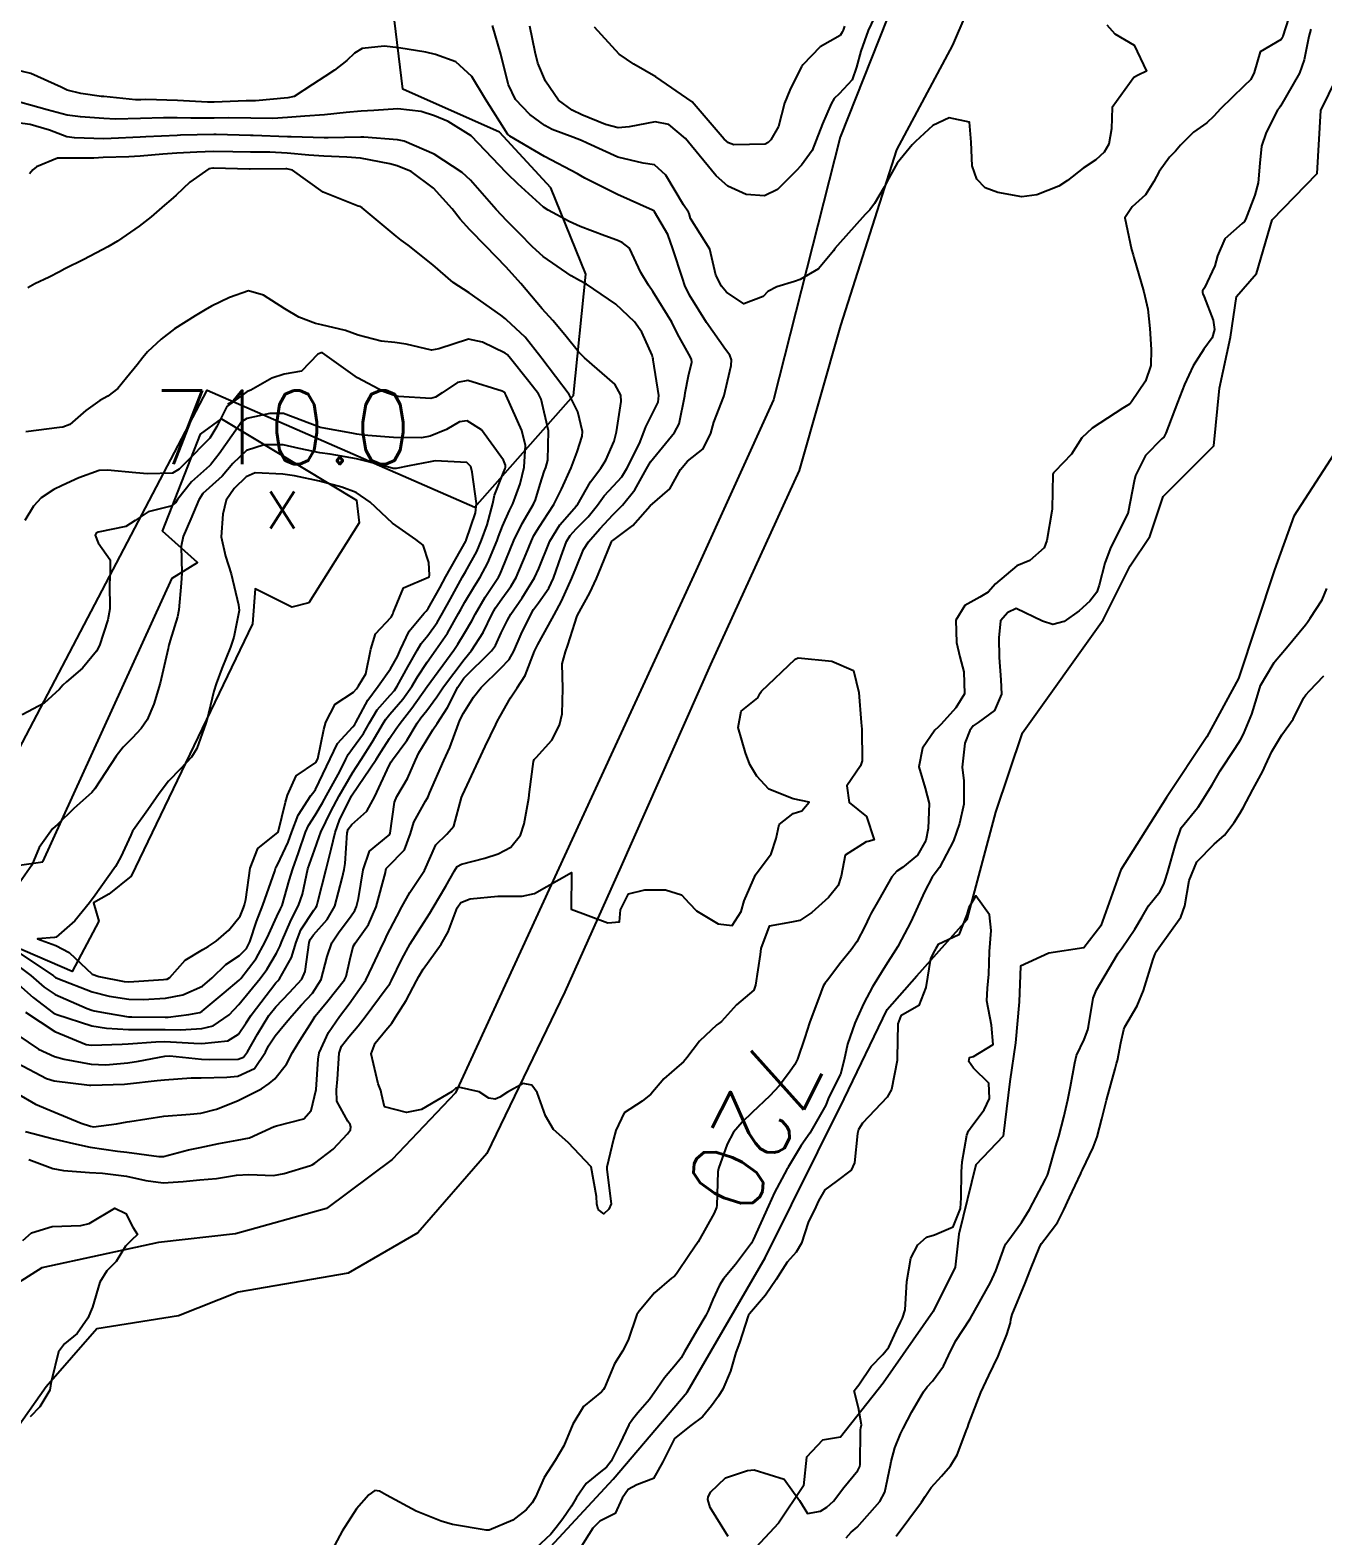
# Model space of a CAD drawing. Header units: metres. Extents: x 318500 to 325275, y 7408834 to 7428799.
# Drawn here: x 321229.9 to 321300.3, y 7415370.9 to 7415452.8 of the extents above; entities that cross this region are included whole.
import ezdxf
from ezdxf.enums import TextEntityAlignment as Align

# ---------------------------------------------------------------- set-up
doc = ezdxf.new("R2010")
doc.units = ezdxf.units.M
doc.header["$MEASUREMENT"] = 0
for name, color, linetype in [('Cemitério', 206, 'Continuous'), ('Cotas', 45, 'Continuous'), ('Curvas de Nivel 1m', 11, 'Continuous'), ('Curvas de Nivel 5m', 15, 'Continuous'), ('Edificações', 30, 'Continuous'), ('Hidrografia', 140, 'Continuous'), ('Linha Férrea', 20, 'Continuous'), ('Pontos Cotados', 45, 'Continuous'), ('Vias Primárias', 230, 'Continuous'), ('Vias Secundárias', 230, 'Continuous')]:
    doc.layers.add(name, color=color, linetype=linetype)
doc.styles.add('Style-STANDARD', font='STANDARD.shx')

# ---------------------------------------------------------------- blocks, each defined once
blk = doc.blocks.new('ELVTXT_1')
at = {"layer": 'Pontos Cotados', "linetype": 'Continuous', "style": 'Style-STANDARD'}
for s, height, p in [('710.0', 4, (0, 4)), ('x', 3, (0, 0))]:
    blk.add_text(s, height=height, dxfattribs=at).set_placement(p, align=Align.MIDDLE_CENTER)

msp = doc.modelspace()

# ---------------------------------------------------------------- linework, layer by layer
at = {"layer": 'Cemitério'}
msp.add_lwpolyline([(321223.768, 7415403.133), (321239.556, 7415433.216), (321254.112, 7415426.842), (321259.49, 7415432.922), (321260.161, 7415439.52), (321258.258, 7415444.217), (321255.459, 7415447.237), (321250.196, 7415449.585), (321249.076, 7415458.867), (321245.596, 7415458.298), (321235.519, 7415460.423), (321229.012, 7415461.804)], dxfattribs=at)
at = {"layer": 'Curvas de Nivel 1m', "flags": 128}
for points, elevation in [([(321276.01, 7415453.809), (321275.527, 7415452.767), (321275.111, 7415451.646), (321274.884, 7415450.776), (321274.654, 7415450.085), (321273.948, 7415449.337), (321273.66, 7415449.077), (321273.508, 7415448.794), (321273.033, 7415447.695), (321272.698, 7415446.802), (321272.473, 7415446.243), (321271.9, 7415445.448), (321271.58, 7415445.13), (321271.283, 7415444.819), (321270.593, 7415444.116), (321269.874, 7415443.789), (321268.873, 7415443.857), (321267.882, 7415444.31), (321267.242, 7415444.876), (321265.914, 7415446.499), (321265.582, 7415446.895), (321264.677, 7415447.658), (321263.929, 7415447.803), (321262.513, 7415447.529), (321261.925, 7415447.472), (321261.22, 7415447.664), (321259.932, 7415448.195), (321259.405, 7415448.448), (321258.677, 7415448.989), (321257.955, 7415450.011), (321257.542, 7415451.006), (321257.393, 7415451.594), (321257.119, 7415453.013)], 722), ([(321288.506, 7415453.091), (321288.943, 7415452.586), (321289.991, 7415451.973), (321290.664, 7415450.563), (321290.2, 7415450.336), (321289.966, 7415450.214), (321288.787, 7415448.587), (321288.762, 7415447.417), (321288.622, 7415446.589), (321288.359, 7415446.148), (321287.907, 7415445.734), (321287.221, 7415445.29), (321286.362, 7415444.623), (321285.885, 7415444.313), (321284.69, 7415443.83), (321283.876, 7415443.729), (321282.581, 7415443.968), (321281.883, 7415444.219), (321281.435, 7415444.687), (321281.184, 7415445.408), (321281.12, 7415446.692), (321281.034, 7415447.796), (321279.933, 7415448.019), (321279.045, 7415447.603), (321278.089, 7415446.728), (321278.009, 7415446.639), (321277.917, 7415446.547), (321277.088, 7415445.557), (321276.645, 7415444.749), (321276.39, 7415444.245), (321275.869, 7415443.369), (321275.603, 7415443.025), (321275.349, 7415442.768), (321273.843, 7415441.086), (321273.714, 7415440.919), (321273.632, 7415440.792), (321272.81, 7415439.816), (321271.816, 7415439.227), (321271.504, 7415439.125), (321270.558, 7415438.829), (321270.063, 7415438.579), (321269.802, 7415438.309), (321268.753, 7415437.898), (321267.805, 7415438.534), (321267.53, 7415438.873), (321267.231, 7415439.464), (321266.899, 7415440.879), (321265.857, 7415442.555), (321265.781, 7415442.813), (321265.747, 7415442.892), (321265.476, 7415443.286), (321264.503, 7415444.911), (321263.898, 7415445.473), (321263.28, 7415445.549), (321261.904, 7415445.875), (321260.232, 7415446.65), (321259.917, 7415446.798), (321259.452, 7415446.977), (321258.326, 7415447.396), (321257.926, 7415447.607), (321257.118, 7415448.198), (321256.322, 7415449.024), (321255.952, 7415449.826), (321255.634, 7415451.033), (321255.527, 7415451.485), (321255.083, 7415453.039)], 721), ([(321299.606, 7415452.846), (321299.488, 7415452.448), (321299.249, 7415451.182), (321298.984, 7415450.455), (321297.952, 7415448.655), (321297.875, 7415448.546), (321297.816, 7415448.471), (321297.178, 7415447.231), (321296.924, 7415446.48), (321296.826, 7415445.561), (321296.735, 7415444.482), (321296.549, 7415443.818), (321296.047, 7415442.488), (321295.985, 7415442.372), (321295.867, 7415442.276), (321294.922, 7415441.436), (321294.522, 7415440.51), (321294.373, 7415439.97), (321293.814, 7415438.773), (321293.717, 7415438.616), (321293.706, 7415438.522), (321293.734, 7415438.446), (321293.808, 7415438.29), (321294.293, 7415437.011), (321294.368, 7415436.511), (321294.239, 7415436.058), (321293.774, 7415435.434), (321293.198, 7415434.528), (321292.735, 7415433.525), (321292.352, 7415432.541), (321291.713, 7415430.869), (321291.604, 7415430.658), (321291.505, 7415430.552), (321290.612, 7415429.645), (321290.067, 7415428.566), (321289.987, 7415428.255), (321289.673, 7415426.57), (321289.667, 7415426.552), (321289.65, 7415426.521), (321288.694, 7415424.584), (321288.403, 7415423.803), (321288.094, 7415422.593), (321287.963, 7415422.226), (321287.587, 7415421.721), (321286.991, 7415421.197), (321286.174, 7415420.621), (321285.568, 7415420.46), (321284.998, 7415420.636), (321283.58, 7415421.324), (321283.113, 7415421.12), (321282.722, 7415420.663), (321282.625, 7415419.729), (321282.655, 7415418.663), (321282.736, 7415417.458), (321282.769, 7415416.661), (321282.39, 7415415.784), (321281.497, 7415415.136), (321281.238, 7415414.94), (321281.059, 7415414.686), (321280.785, 7415413.996), (321280.629, 7415412.693), (321280.715, 7415411.947), (321280.715, 7415410.691), (321280.485, 7415409.634), (321280.154, 7415408.699), (321279.395, 7415407.237), (321279.169, 7415406.927), (321279.003, 7415406.706), (321278.589, 7415405.923), (321278.039, 7415404.72), (321277.825, 7415404.251), (321277.339, 7415403.318), (321277.126, 7415402.94), (321277.003, 7415402.735), (321276.462, 7415401.888), (321275.757, 7415400.753), (321275.291, 7415399.861), (321274.941, 7415399.106), (321274.794, 7415398.765), (321274.395, 7415397.637), (321274.212, 7415396.77), (321274.018, 7415395.993), (321273.4, 7415394.778), (321273.343, 7415394.654), (321273.215, 7415394.319), (321272.351, 7415392.793), (321271.87, 7415392.119), (321271.172, 7415390.941), (321271.125, 7415390.856), (321271.095, 7415390.811), (321270.417, 7415389.555), (321270.1, 7415388.826), (321269.264, 7415386.98), (321269.192, 7415386.839), (321269.165, 7415386.794), (321269.118, 7415386.722), (321268.305, 7415385.645), (321267.653, 7415384.854), (321267.427, 7415384.515), (321267.073, 7415383.734), (321266.805, 7415383.123), (321266.678, 7415382.866), (321266.187, 7415382.009), (321265.532, 7415380.883), (321265.35, 7415380.57), (321265.029, 7415380.176), (321264.433, 7415379.485), (321264.038, 7415378.905), (321263.615, 7415378.297), (321262.99, 7415377.571), (321262.69, 7415377.217), (321262.503, 7415376.925), (321262.004, 7415375.895), (321261.535, 7415374.934), (321261.277, 7415374.615), (321260.951, 7415374.369), (321260.173, 7415373.72), (321259.645, 7415372.959), (321259.384, 7415372.502), (321258.913, 7415371.806), (321258.551, 7415371.33), (321258.261, 7415370.98), (321256.887, 7415369.702)], 719), ([(321274.232, 7415453.016), (321274.152, 7415452.788), (321274.11, 7415452.677), (321273.996, 7415452.495), (321272.901, 7415451.886), (321271.971, 7415450.904), (321271.93, 7415450.851), (321271.899, 7415450.811), (321271.25, 7415449.521), (321270.968, 7415448.825), (321270.643, 7415447.545), (321270.227, 7415446.835), (321270.08, 7415446.675), (321269.916, 7415446.595), (321268.217, 7415446.564), (321267.917, 7415446.66), (321267.68, 7415446.872), (321265.94, 7415448.89), (321263.96, 7415450.252), (321262.773, 7415450.938), (321261.978, 7415451.481), (321260.628, 7415452.964)], 723), ([(321229.672, 7415392.884), (321231.187, 7415392.485), (321232.29, 7415392.223), (321233.181, 7415392.023), (321234.667, 7415391.808), (321235.177, 7415391.755), (321236.925, 7415391.513), (321237.174, 7415391.523), (321238.538, 7415391.888), (321239.181, 7415392.006), (321240.189, 7415392.221), (321241.188, 7415392.407), (321241.853, 7415392.537), (321243.2, 7415393.149), (321243.222, 7415393.157), (321243.318, 7415393.179), (321244.809, 7415393.559), (321245.209, 7415394.021), (321245.486, 7415395.156), (321245.589, 7415396.811), (321245.652, 7415397.154), (321246.154, 7415398.259), (321246.748, 7415399.138), (321247.287, 7415399.819), (321248.18, 7415401.117), (321248.551, 7415401.872), (321249.123, 7415403.103), (321249.194, 7415403.24), (321249.337, 7415403.534), (321249.869, 7415404.578), (321250.146, 7415405.092), (321250.575, 7415405.881), (321251.38, 7415407.08), (321251.991, 7415408.481), (321252.594, 7415409.062), (321252.976, 7415409.497), (321253.4, 7415411.051), (321253.441, 7415411.175), (321254.312, 7415413.037), (321254.674, 7415413.83), (321255.253, 7415415.024), (321255.335, 7415415.18), (321255.497, 7415415.472), (321256.061, 7415416.465), (321256.412, 7415417.011), (321256.848, 7415417.686), (321257.371, 7415419.002), (321257.417, 7415419.127), (321257.546, 7415419.38), (321258.134, 7415420.418), (321258.435, 7415420.987), (321258.84, 7415421.722), (321259.4, 7415422.973), (321259.605, 7415423.514), (321260.037, 7415424.545), (321260.298, 7415424.963), (321260.919, 7415425.669), (321261.642, 7415426.441), (321261.896, 7415426.697), (321262.146, 7415426.943), (321262.817, 7415427.779), (321263.452, 7415428.923), (321263.684, 7415429.307), (321264.983, 7415430.901), (321265.231, 7415431.373), (321265.544, 7415432.893), (321265.57, 7415433.055), (321265.746, 7415433.985), (321265.917, 7415434.73), (321265.908, 7415434.889), (321265.763, 7415435.172), (321265.145, 7415436.271), (321264.829, 7415436.904), (321263.805, 7415438.575), (321263.561, 7415438.924), (321263.146, 7415439.604), (321262.534, 7415440.94), (321262.132, 7415441.235), (321261.844, 7415441.361), (321261.194, 7415441.609), (321259.851, 7415442.117), (321259.258, 7415442.383), (321258.103, 7415442.996), (321257.862, 7415443.165), (321256.465, 7415444.438), (321255.889, 7415444.98), (321255.843, 7415445.03), (321253.92, 7415447.05), (321252.674, 7415447.816), (321251.931, 7415448.139), (321251.204, 7415448.362), (321249.934, 7415448.516), (321248.626, 7415448.43), (321247.933, 7415448.385), (321247.11, 7415448.32), (321245.93, 7415448.18), (321244.861, 7415448.107), (321243.928, 7415448.036), (321243.136, 7415447.99), (321241.928, 7415448.004), (321240.722, 7415448.022), (321239.928, 7415448.006), (321238.668, 7415447.999), (321237.928, 7415448.02), (321237.174, 7415448.031), (321235.927, 7415447.989), (321234.575, 7415447.958), (321233.927, 7415447.985), (321232.667, 7415448.078), (321231.928, 7415448.173), (321230.84, 7415448.452), (321229.933, 7415448.704), (321229.418, 7415448.861)], 719), ([(321229.216, 7415394.947), (321230.22, 7415394.365), (321231.206, 7415393.939), (321232.704, 7415393.325), (321233.198, 7415393.16), (321233.378, 7415393.136), (321234.628, 7415393.299), (321235.201, 7415393.401), (321235.344, 7415393.43), (321237.204, 7415393.704), (321238.638, 7415393.813), (321239.206, 7415393.876), (321240.069, 7415394.088), (321241.213, 7415394.539), (321242.512, 7415395.191), (321242.928, 7415395.481), (321243.229, 7415395.751), (321243.877, 7415396.537), (321244.206, 7415397.17), (321244.604, 7415397.822), (321245.276, 7415398.879), (321245.376, 7415399.061), (321245.439, 7415399.158), (321246.121, 7415399.98), (321247.028, 7415401.134), (321247.118, 7415401.317), (321247.316, 7415402.202), (321247.505, 7415402.95), (321247.602, 7415403.126), (321248.324, 7415404.137), (321248.752, 7415405.109), (321249.249, 7415406.972), (321249.271, 7415407.102), (321249.298, 7415407.184), (321249.383, 7415407.268), (321250.287, 7415408.201), (321250.624, 7415409.088), (321250.797, 7415409.709), (321251.437, 7415410.851), (321251.532, 7415410.985), (321251.576, 7415411.078), (321251.645, 7415411.28), (321252.426, 7415413.066), (321252.759, 7415413.773), (321253.223, 7415415.054), (321253.299, 7415415.247), (321253.499, 7415415.639), (321254.047, 7415416.507), (321254.454, 7415417.036), (321255.531, 7415418.08), (321255.994, 7415418.557), (321256.242, 7415419.013), (321256.641, 7415419.926), (321257.158, 7415421.006), (321257.311, 7415421.267), (321257.579, 7415421.631), (321258.143, 7415422.44), (321258.405, 7415422.988), (321258.813, 7415424.183), (321259.113, 7415424.978), (321259.303, 7415425.297), (321259.63, 7415425.66), (321260.287, 7415426.316), (321260.797, 7415426.959), (321261.156, 7415427.456), (321261.666, 7415428.004), (321262.115, 7415428.501), (321262.386, 7415428.939), (321263.08, 7415430.315), (321263.319, 7415430.926), (321263.414, 7415431.215), (321263.713, 7415431.793), (321264.091, 7415432.548), (321264.133, 7415432.914), (321263.823, 7415434.855), (321263.814, 7415434.919), (321263.803, 7415434.962), (321263.762, 7415435.107), (321263.208, 7415436.362), (321262.814, 7415436.934), (321261.794, 7415437.893), (321260.195, 7415438.966), (321259.813, 7415439.177), (321259.364, 7415439.43), (321257.832, 7415440.488), (321257.259, 7415441.009), (321256.555, 7415441.728), (321255.854, 7415442.429), (321255.284, 7415443.036), (321253.884, 7415444.638), (321253.43, 7415445.057), (321251.905, 7415446.048), (321250.27, 7415446.749), (321249.916, 7415446.825), (321248.074, 7415446.972), (321247.918, 7415446.973), (321246.145, 7415446.928), (321245.917, 7415446.93), (321244.122, 7415446.982), (321243.917, 7415446.989), (321242.066, 7415447.06), (321241.918, 7415447.069), (321240.039, 7415447.117), (321239.918, 7415447.119), (321238.107, 7415447.078), (321237.917, 7415447.069), (321236.211, 7415446.992), (321235.915, 7415446.975), (321234.336, 7415446.892), (321233.914, 7415446.89), (321232.328, 7415446.929), (321231.915, 7415446.996), (321230.973, 7415447.359), (321229.923, 7415447.668), (321228.4, 7415447.868)], 718), ([(321229.238, 7415396.591), (321230.807, 7415395.766), (321231.224, 7415395.639), (321233.146, 7415395.396), (321233.221, 7415395.398), (321235.056, 7415395.459), (321235.223, 7415395.47), (321236.84, 7415395.652), (321237.227, 7415395.696), (321238.679, 7415395.794), (321239.228, 7415395.8), (321240.621, 7415395.827), (321241.23, 7415395.887), (321242.127, 7415396.306), (321242.722, 7415397.188), (321242.9, 7415397.541), (321243.263, 7415398.077), (321243.757, 7415398.691), (321244.152, 7415399.171), (321244.691, 7415399.761), (321245.293, 7415400.412), (321245.749, 7415401.153), (321246.075, 7415402.393), (321246.338, 7415403.145), (321246.742, 7415403.736), (321247.351, 7415404.563), (321247.58, 7415404.903), (321247.681, 7415405.125), (321247.786, 7415405.545), (321248.044, 7415407.12), (321248.378, 7415408.133), (321249.408, 7415408.96), (321249.482, 7415409.026), (321249.506, 7415409.099), (321249.746, 7415410.787), (321249.874, 7415411.096), (321250.453, 7415412.087), (321250.881, 7415413.086), (321251.073, 7415413.477), (321251.476, 7415414.137), (321251.836, 7415414.723), (321252.066, 7415415.071), (321252.623, 7415415.944), (321253.187, 7415417.055), (321253.525, 7415417.546), (321255.025, 7415419.028), (321255.245, 7415419.324), (321255.555, 7415419.998), (321255.886, 7415420.704), (321256.069, 7415421.023), (321256.686, 7415421.91), (321257.372, 7415423.003), (321257.605, 7415423.502), (321258.201, 7415424.991), (321258.737, 7415425.879), (321259.649, 7415426.915), (321259.675, 7415426.944), (321259.695, 7415426.97), (321260.417, 7415428.214), (321260.967, 7415428.957), (321261.24, 7415429.399), (321261.695, 7415430.44), (321261.834, 7415430.948), (321262.071, 7415432.599), (321262.062, 7415432.945), (321261.739, 7415433.539), (321260.084, 7415434.967), (321259.763, 7415435.295), (321259.017, 7415436.226), (321258.356, 7415436.991), (321257.789, 7415437.627), (321256.619, 7415439.018), (321255.823, 7415439.893), (321254.717, 7415441.041), (321253.849, 7415441.932), (321253.314, 7415442.518), (321252.888, 7415443.065), (321251.877, 7415444.198), (321250.659, 7415445.098), (321249.895, 7415445.418), (321249.492, 7415445.519), (321247.9, 7415445.825), (321247.15, 7415445.893), (321245.902, 7415445.943), (321245.079, 7415445.996), (321243.904, 7415446.1), (321242.957, 7415446.147), (321241.904, 7415446.161), (321240.953, 7415446.176), (321239.904, 7415446.189), (321238.993, 7415446.165), (321237.902, 7415446.1), (321237.135, 7415446.045), (321235.9, 7415445.939), (321235.298, 7415445.9), (321233.898, 7415445.858), (321233.39, 7415445.835), (321231.897, 7415445.836), (321231.418, 7415445.834), (321230.262, 7415445.366), (321230.066, 7415445.189), (321229.884, 7415444.973)], 717), ([(321229.261, 7415398.121), (321230.379, 7415397.353), (321231.244, 7415396.955), (321231.77, 7415396.807), (321233.238, 7415396.535), (321234.045, 7415396.501), (321235.24, 7415396.615), (321235.823, 7415396.699), (321237.246, 7415396.977), (321237.517, 7415396.986), (321239.244, 7415396.815), (321239.684, 7415396.792), (321241.244, 7415396.81), (321241.53, 7415396.921), (321241.742, 7415397.203), (321242.288, 7415398.171), (321242.916, 7415399.185), (321243.285, 7415399.659), (321244.035, 7415400.431), (321244.711, 7415401.166), (321244.895, 7415401.575), (321245.107, 7415403.162), (321245.163, 7415403.331), (321245.336, 7415403.571), (321246.083, 7415404.415), (321246.493, 7415405.143), (321246.9, 7415406.662), (321247.014, 7415407.135), (321247.069, 7415407.451), (321247.173, 7415409.134), (321247.227, 7415409.319), (321247.417, 7415409.578), (321248.247, 7415410.299), (321248.685, 7415411.111), (321249.457, 7415412.79), (321249.564, 7415412.994), (321249.639, 7415413.098), (321250.412, 7415414.155), (321250.985, 7415415.085), (321251.187, 7415415.391), (321251.501, 7415415.781), (321252.059, 7415416.524), (321252.413, 7415417.067), (321253.535, 7415418.564), (321253.937, 7415419.044), (321254.572, 7415420.018), (321255.063, 7415421.035), (321255.242, 7415421.367), (321255.582, 7415421.856), (321256.08, 7415422.536), (321256.362, 7415423.019), (321256.905, 7415424.303), (321257.193, 7415425.006), (321257.334, 7415425.295), (321257.632, 7415425.794), (321258.115, 7415426.521), (321258.411, 7415426.989), (321258.83, 7415427.815), (321259.365, 7415428.975), (321259.689, 7415429.853), (321259.955, 7415430.71), (321259.98, 7415430.967), (321259.716, 7415432.035), (321259.252, 7415432.977), (321257.759, 7415434.94), (321257.714, 7415435.001), (321256.857, 7415436.1), (321255.844, 7415437.029), (321255.781, 7415437.081), (321255.526, 7415437.29), (321253.802, 7415438.506), (321252.942, 7415439.063), (321251.824, 7415440.034), (321250.497, 7415441.1), (321250.11, 7415441.374), (321249.845, 7415441.59), (321247.985, 7415443.129), (321247.861, 7415443.194), (321247.773, 7415443.219), (321245.872, 7415443.986), (321244.197, 7415445.185), (321243.891, 7415445.247), (321243.83, 7415445.252), (321241.89, 7415445.239), (321241.861, 7415445.239), (321239.891, 7415445.278), (321239.854, 7415445.277), (321239.637, 7415445.244), (321238.615, 7415444.523), (321237.868, 7415443.815), (321237.576, 7415443.561), (321237.235, 7415443.276), (321236.505, 7415442.632), (321235.848, 7415442.136), (321234.67, 7415441.308), (321234.141, 7415441.01), (321233.833, 7415440.85), (321232.846, 7415440.313), (321231.817, 7415439.807), (321231.516, 7415439.652), (321230.952, 7415439.359), (321230.186, 7415438.984), (321229.801, 7415438.779)], 716), ([(321229.295, 7415400.872), (321230.095, 7415400.165), (321231.183, 7415399.341), (321231.279, 7415399.28), (321231.383, 7415399.235), (321233.27, 7415398.622), (321234.08, 7415398.495), (321235.267, 7415398.425), (321236.122, 7415398.423), (321237.267, 7415398.422), (321238.102, 7415398.417), (321239.269, 7415398.48), (321239.876, 7415398.626), (321240.747, 7415399.218), (321241.286, 7415399.783), (321242.441, 7415401.193), (321242.795, 7415401.7), (321243.321, 7415402.58), (321243.525, 7415402.98), (321243.605, 7415403.177), (321244.123, 7415404.398), (321244.518, 7415405.168), (321244.741, 7415405.791), (321245.04, 7415407.163), (321245.119, 7415407.428), (321245.395, 7415408.187), (321245.646, 7415408.917), (321245.738, 7415409.155), (321246.288, 7415410.286), (321246.74, 7415411.141), (321247.453, 7415412.384), (321247.933, 7415413.123), (321248.538, 7415414.05), (321249.147, 7415415.105), (321249.28, 7415415.317), (321249.497, 7415415.575), (321250.208, 7415416.394), (321250.686, 7415417.088), (321250.998, 7415417.612), (321251.533, 7415418.417), (321252.002, 7415419.073), (321252.625, 7415419.993), (321253.235, 7415421.055), (321253.355, 7415421.272), (321253.579, 7415421.68), (321254.093, 7415422.545), (321254.403, 7415423.042), (321254.828, 7415423.817), (321255.331, 7415425.033), (321255.408, 7415425.247), (321255.632, 7415425.813), (321256.01, 7415426.659), (321256.178, 7415427.022), (321256.579, 7415428.104), (321256.798, 7415429.013), (321256.869, 7415430.19), (321256.676, 7415431.015), (321255.831, 7415432.926), (321255.777, 7415433.029), (321255.731, 7415433.084), (321255.609, 7415433.154), (321253.74, 7415433.742), (321253.176, 7415433.621), (321252.342, 7415433.071), (321251.97, 7415432.833), (321251.725, 7415432.755), (321249.963, 7415432.87), (321249.727, 7415432.917), (321249.173, 7415433.116), (321247.741, 7415433.878), (321245.957, 7415435.157), (321245.834, 7415435.232), (321245.761, 7415435.241), (321245.567, 7415435.163), (321244.679, 7415434.243), (321243.743, 7415434.076), (321243.07, 7415433.866), (321241.935, 7415433.208), (321241.787, 7415433.152), (321241.729, 7415433.131), (321240.629, 7415432.313), (321240.078, 7415431.234), (321239.694, 7415430.594), (321238.372, 7415429.26), (321238.027, 7415428.913), (321237.671, 7415428.689), (321236.301, 7415428.65), (321235.671, 7415428.717), (321234.127, 7415428.859), (321233.673, 7415428.83), (321232.564, 7415428.434), (321231.66, 7415428.014), (321231.203, 7415427.801), (321230.529, 7415427.357), (321230.111, 7415426.895), (321229.631, 7415426.109)], 714), ([(321229.307, 7415401.846), (321229.958, 7415401.36), (321230.682, 7415400.738), (321231.29, 7415400.334), (321233.031, 7415399.574), (321233.282, 7415399.481), (321233.409, 7415399.446), (321234.118, 7415399.307), (321235.277, 7415399.122), (321235.453, 7415399.112), (321237.278, 7415399.097), (321237.435, 7415399.101), (321238.554, 7415399.247), (321239.162, 7415399.36), (321239.282, 7415399.419), (321240.485, 7415400.415), (321241.299, 7415401.118), (321241.389, 7415401.209), (321242.223, 7415402.289), (321242.718, 7415403.189), (321242.901, 7415403.622), (321243.351, 7415404.575), (321243.55, 7415404.986), (321243.631, 7415405.177), (321244.021, 7415406.526), (321244.215, 7415407.172), (321244.531, 7415408.031), (321244.913, 7415409.165), (321245.06, 7415409.519), (321245.424, 7415410.083), (321245.831, 7415410.757), (321246.046, 7415411.151), (321246.776, 7415412.463), (321247.099, 7415413.135), (321247.217, 7415413.38), (321247.469, 7415413.717), (321248.063, 7415414.539), (321248.384, 7415415.117), (321248.798, 7415415.813), (321249.513, 7415416.617), (321249.743, 7415416.871), (321249.89, 7415417.096), (321250.47, 7415418.151), (321250.999, 7415419.085), (321251.202, 7415419.427), (321251.552, 7415419.87), (321252.071, 7415420.564), (321252.365, 7415421.068), (321252.785, 7415421.859), (321253.445, 7415423.052), (321253.603, 7415423.321), (321254.222, 7415424.436), (321254.48, 7415425.041), (321254.785, 7415425.886), (321255.093, 7415427.036), (321255.191, 7415427.501), (321255.676, 7415428.736), (321255.762, 7415428.946), (321255.782, 7415429.028), (321255.782, 7415429.13), (321255.684, 7415429.4), (321254.484, 7415431.042), (321253.707, 7415431.547), (321253.281, 7415431.482), (321252.575, 7415431.067), (321251.696, 7415430.7), (321251.223, 7415430.615), (321249.695, 7415430.642), (321248.061, 7415430.762), (321247.697, 7415430.822), (321247.433, 7415430.87), (321245.803, 7415431.158), (321245.7, 7415431.183), (321245.667, 7415431.194), (321243.711, 7415431.93), (321242.969, 7415431.94), (321241.707, 7415431.666), (321241.428, 7415431.49), (321241.239, 7415431.217), (321240.202, 7415429.749), (321239.816, 7415429.238), (321239.753, 7415429.165), (321239.678, 7415429.096), (321238.705, 7415428.214), (321237.945, 7415427.257), (321237.831, 7415427.074), (321237.645, 7415426.922), (321236.338, 7415426.581), (321235.632, 7415426.116), (321235.129, 7415425.796), (321233.622, 7415425.486), (321233.514, 7415425.429), (321233.456, 7415425.322), (321233.616, 7415424.898), (321234.269, 7415423.972), (321234.27, 7415423.31), (321234.233, 7415422.668), (321234.256, 7415421.31), (321234.152, 7415420.72), (321233.688, 7415419.318), (321233.537, 7415419.007), (321232.77, 7415418.085), (321231.902, 7415417.336), (321231.699, 7415417.156), (321231.514, 7415416.947), (321230.682, 7415416.172), (321229.493, 7415415.544)], 713), ([(321229.319, 7415402.604), (321231.19, 7415401.342), (321231.254, 7415401.296), (321231.299, 7415401.264), (321231.432, 7415401.205), (321233.292, 7415400.483), (321234.215, 7415400.232), (321235.288, 7415400.085), (321236.072, 7415400.063), (321237.289, 7415400.13), (321238.233, 7415400.308), (321239.295, 7415400.783), (321239.831, 7415401.232), (321240.575, 7415401.957), (321241.319, 7415402.457), (321241.7, 7415402.829), (321241.882, 7415403.202), (321242.245, 7415404.298), (321242.585, 7415405.192), (321243.239, 7415407.042), (321243.272, 7415407.182), (321243.301, 7415407.261), (321243.383, 7415407.391), (321243.966, 7415408.61), (321244.152, 7415409.173), (321244.5, 7415410.093), (321245.202, 7415411.162), (321245.311, 7415411.291), (321245.443, 7415411.489), (321246.245, 7415413.148), (321246.638, 7415413.977), (321247.487, 7415414.897), (321247.594, 7415415.022), (321247.65, 7415415.128), (321248.287, 7415416.339), (321248.857, 7415417.11), (321249.529, 7415418.047), (321249.915, 7415418.718), (321250.08, 7415419.095), (321250.543, 7415420.102), (321251.366, 7415421.082), (321251.471, 7415421.182), (321251.574, 7415421.328), (321252.206, 7415422.455), (321252.54, 7415423.066), (321253.619, 7415424.997), (321253.638, 7415425.031), (321253.646, 7415425.05), (321254.152, 7415426.535), (321254.21, 7415427.044), (321253.974, 7415428.748), (321253.905, 7415429.048), (321253.682, 7415429.282), (321251.962, 7415429.355), (321251.682, 7415429.312), (321250.541, 7415429.097), (321249.84, 7415428.945), (321249.678, 7415428.946), (321249.119, 7415429.116), (321247.683, 7415429.473), (321246.254, 7415429.72), (321245.686, 7415429.801), (321244.554, 7415430.042), (321243.69, 7415430.228), (321242.648, 7415430.243), (321241.687, 7415429.927), (321240.943, 7415429.221), (321240.364, 7415428.535), (321239.66, 7415427.901), (321239.31, 7415427.591), (321239.095, 7415427.246), (321238.674, 7415426.21), (321238.24, 7415425.254), (321238.141, 7415424.728), (321238.169, 7415423.254), (321238.138, 7415422.708), (321238.019, 7415421.256), (321237.938, 7415420.882), (321237.545, 7415419.589), (321237.469, 7415419.333), (321237.452, 7415419.261), (321237.425, 7415419.148), (321236.988, 7415417.268), (321236.645, 7415416.131), (321236.289, 7415415.278), (321235.972, 7415414.794), (321235.475, 7415414.273), (321234.979, 7415413.785), (321234.609, 7415413.303), (321233.442, 7415411.513), (321233.359, 7415411.403), (321233.27, 7415411.322), (321232.301, 7415410.457), (321231.414, 7415409.575), (321231.287, 7415409.466), (321231.13, 7415409.344), (321230.414, 7415408.335), (321230.02, 7415407.36), (321229.371, 7415406.457)], 712), ([(321274.314, 7415370.766), (321274.602, 7415371.074), (321274.916, 7415371.359), (321276.156, 7415372.742), (321276.417, 7415373.259), (321276.741, 7415374.733), (321276.778, 7415374.917), (321276.974, 7415375.665), (321277.273, 7415376.439), (321277.415, 7415376.724), (321277.901, 7415377.618), (321278.531, 7415378.707), (321278.737, 7415378.982), (321279.019, 7415379.294), (321279.618, 7415380.108), (321279.889, 7415380.692), (321280.263, 7415381.477), (321281.07, 7415382.68), (321282.176, 7415384.664), (321282.463, 7415385.297), (321282.956, 7415386.652), (321283.013, 7415386.761), (321283.124, 7415386.91), (321283.857, 7415387.921), (321284.293, 7415388.633), (321285.167, 7415390.286), (321285.278, 7415390.51), (321285.32, 7415390.619), (321285.73, 7415392.076), (321285.887, 7415392.613), (321286.168, 7415393.658), (321286.376, 7415394.609), (321286.525, 7415395.32), (321286.772, 7415396.605), (321286.856, 7415397.004), (321287.269, 7415397.889), (321287.467, 7415398.407), (321287.499, 7415398.597), (321287.757, 7415400.139), (321287.935, 7415400.591), (321288.837, 7415402.089), (321289.129, 7415402.573), (321289.334, 7415402.865), (321290.023, 7415403.891), (321290.421, 7415404.559), (321290.775, 7415405.15), (321291.381, 7415405.921), (321291.608, 7415406.326), (321291.675, 7415406.546), (321291.803, 7415406.952), (321292.253, 7415408.537), (321292.55, 7415409.406), (321293.44, 7415410.488), (321293.454, 7415410.506), (321293.469, 7415410.52), (321294.232, 7415411.735), (321294.672, 7415412.502), (321295.482, 7415413.739), (321295.785, 7415414.189), (321295.938, 7415414.486), (321296.399, 7415415.588), (321296.672, 7415416.478), (321296.868, 7415417.138), (321297.548, 7415418.31), (321297.617, 7415418.401), (321297.671, 7415418.468), (321298.285, 7415419.186), (321299.309, 7415420.444), (321299.421, 7415420.594), (321299.576, 7415420.807), (321300.212, 7415421.81), (321300.481, 7415422.427)], 719), ([(321267.906, 7415370.85), (321266.923, 7415372.42), (321266.796, 7415372.862), (321266.807, 7415372.987), (321266.936, 7415373.25), (321267.76, 7415374.039), (321268.954, 7415374.437), (321269.318, 7415374.471), (321270.947, 7415373.96), (321271.783, 7415372.797), (321272.22, 7415372.088), (321272.924, 7415372.22), (321273.263, 7415372.441), (321273.627, 7415372.773), (321274.196, 7415373.512), (321274.955, 7415374.427), (321275.063, 7415374.653), (321275.082, 7415374.758), (321275.104, 7415376.642), (321275.121, 7415376.758), (321275.156, 7415376.922), (321275.001, 7415377.838), (321274.755, 7415378.763), (321274.864, 7415378.909), (321275.015, 7415379.104), (321275.681, 7415380.099), (321276.31, 7415380.741), (321276.645, 7415381.137), (321277.06, 7415382.048), (321277.281, 7415382.513), (321277.386, 7415382.725), (321277.529, 7415383.178), (321277.621, 7415384.722), (321277.835, 7415385.993), (321278.225, 7415386.713), (321278.701, 7415387.132), (321279.128, 7415387.259), (321280.138, 7415387.687), (321280.536, 7415388.686), (321280.577, 7415389.265), (321280.604, 7415390.686), (321280.637, 7415391.226), (321280.889, 7415392.683), (321280.97, 7415392.916), (321281.208, 7415393.241), (321281.836, 7415394.055), (321282.128, 7415394.667), (321282.085, 7415395.514), (321281.246, 7415396.322), (321280.99, 7415396.683), (321281.035, 7415396.9), (321281.254, 7415396.95), (321282.32, 7415397.609), (321282.224, 7415398.666), (321281.978, 7415399.991), (321282.003, 7415400.67), (321282.081, 7415401.432), (321282.113, 7415402.668), (321282.206, 7415403.808), (321282.124, 7415404.669), (321281.375, 7415405.707), (321280.992, 7415405.058), (321280.887, 7415404.685), (321280.453, 7415403.58), (321279.335, 7415403.042), (321279.2, 7415402.833), (321279.132, 7415402.703), (321278.903, 7415402.283), (321278.661, 7415400.71), (321278.275, 7415399.736), (321277.287, 7415399.171), (321277.125, 7415398.732), (321277.104, 7415396.88), (321277.102, 7415396.732), (321276.793, 7415395.17), (321276.561, 7415394.74), (321275.206, 7415393.337), (321274.985, 7415392.979), (321274.94, 7415392.763), (321274.772, 7415391.168), (321274.592, 7415390.766), (321273.785, 7415390.153), (321273.154, 7415389.705), (321272.825, 7415389.104), (321272.675, 7415388.787), (321272.263, 7415387.924), (321271.893, 7415386.798), (321271.594, 7415386.321), (321271.104, 7415385.762), (321270.732, 7415385.179), (321270.522, 7415384.819), (321269.927, 7415383.977), (321269.062, 7415382.95), (321269.015, 7415382.887), (321268.996, 7415382.841), (321268.514, 7415381.377), (321268.322, 7415380.847), (321268.033, 7415379.842), (321267.617, 7415378.854), (321267.384, 7415378.476), (321266.996, 7415377.956), (321266.501, 7415377.354), (321265.861, 7415376.877), (321264.973, 7415376.184), (321264.346, 7415374.899), (321263.845, 7415374.008), (321262.941, 7415373.648), (321262.469, 7415373.393), (321262.126, 7415372.928), (321261.746, 7415372.103), (321260.911, 7415371.672), (321260.546, 7415371.305), (321260.312, 7415370.949), (321259.373, 7415369.451)], 718), ([(321229.524, 7415386.954), (321230.001, 7415387.357), (321231.124, 7415387.708), (321232.688, 7415387.76), (321233.125, 7415387.866), (321234.537, 7415388.702), (321235.131, 7415388.415), (321235.518, 7415387.678), (321235.772, 7415387.28), (321235.436, 7415386.964), (321235.11, 7415386.632), (321234.597, 7415385.798), (321234.09, 7415385.305), (321233.709, 7415384.682), (321233.319, 7415383.316), (321233.054, 7415382.729), (321232.488, 7415381.884), (321231.787, 7415381.333), (321231.47, 7415380.899), (321231.077, 7415379.339), (321231.071, 7415379.277), (321231.002, 7415378.803), (321230.445, 7415377.891), (321229.92, 7415377.356)], 721)]:
    msp.add_lwpolyline(points, dxfattribs=dict(at, elevation=elevation))
for points, elevation in [([(321251.659, 7415423.138), (321251.608, 7415423.834), (321251.304, 7415424.772), (321250.913, 7415425.091), (321249.633, 7415425.98), (321248.417, 7415427.122), (321247.658, 7415427.637), (321246.876, 7415427.928), (321245.667, 7415428.262), (321244.306, 7415428.545), (321243.672, 7415428.631), (321242.173, 7415428.704), (321241.669, 7415428.497), (321241.017, 7415427.862), (321240.597, 7415427.226), (321240.401, 7415426.467), (321240.31, 7415425.23), (321240.557, 7415424.174), (321240.857, 7415423.221), (321241.268, 7415421.521), (321241.292, 7415421.214), (321240.998, 7415419.769), (321240.827, 7415419.221), (321240.36, 7415418.059), (321240.04, 7415417.232), (321239.92, 7415416.828), (321239.533, 7415415.239), (321239.524, 7415415.205), (321239.488, 7415415.089), (321238.991, 7415413.72), (321238.701, 7415413.248), (321238.1, 7415412.607), (321237.447, 7415411.928), (321236.943, 7415411.267), (321236.332, 7415410.371), (321235.538, 7415409.288), (321235.487, 7415409.211), (321235.406, 7415409.007), (321234.865, 7415407.82), (321234.559, 7415407.302), (321233.363, 7415405.608), (321233.238, 7415405.444), (321233.15, 7415405.322), (321232.345, 7415404.33), (321231.332, 7415403.453), (321231.245, 7415403.428), (321230.318, 7415403.355), (321231.325, 7415402.988), (321232.041, 7415402.611), (321233.302, 7415401.446), (321233.668, 7415401.314), (321235.036, 7415401.032), (321235.297, 7415401.017), (321237.184, 7415401.147), (321237.299, 7415401.157), (321237.384, 7415401.174), (321237.519, 7415401.258), (321238.364, 7415402.2), (321239.323, 7415402.784), (321239.613, 7415402.948), (321240.04, 7415403.229), (321240.735, 7415403.824), (321241.351, 7415404.591), (321241.524, 7415405.041), (321241.58, 7415405.207), (321241.664, 7415405.507), (321241.897, 7415407.202), (321242.318, 7415408.275), (321243.41, 7415409.163), (321243.823, 7415410.787), (321243.928, 7415411.175), (321244.389, 7415412.232), (321245.458, 7415412.958), (321245.572, 7415413.158), (321245.896, 7415414.741), (321246.012, 7415415.152), (321246.52, 7415416.129), (321247.515, 7415416.77), (321247.684, 7415416.961), (321247.795, 7415417.126), (321248.186, 7415417.779), (321248.461, 7415419.116), (321248.705, 7415419.961), (321249.566, 7415420.855), (321249.65, 7415421.018), (321249.672, 7415421.099), (321250.233, 7415422.458), (321251.599, 7415423.033), (321251.624, 7415423.055), (321251.634, 7415423.079)], 711), ([(321271.538, 7415418.568), (321271.709, 7415418.638), (321273.537, 7415418.474), (321274.716, 7415417.956), (321275.01, 7415416.768), (321275.137, 7415415.124), (321275.171, 7415414.765), (321275.192, 7415413.036), (321275.101, 7415412.765), (321274.361, 7415411.688), (321274.486, 7415410.774), (321275.429, 7415410.006), (321275.839, 7415408.754), (321275.516, 7415408.65), (321275.408, 7415408.63), (321274.266, 7415407.902), (321274.052, 7415406.773), (321273.884, 7415406.266), (321273.368, 7415405.605), (321272.449, 7415404.794), (321271.795, 7415404.362), (321271.352, 7415404.264), (321270.129, 7415404.048), (321269.681, 7415402.835), (321269.65, 7415402.51), (321269.391, 7415400.839), (321269.297, 7415400.565), (321268.363, 7415399.776), (321267.534, 7415398.857), (321267.388, 7415398.749), (321267.277, 7415398.678), (321266.347, 7415397.79), (321265.658, 7415396.884), (321265.471, 7415396.662), (321265.244, 7415396.461), (321264.397, 7415395.738), (321263.691, 7415394.913), (321263.216, 7415394.523), (321262.243, 7415393.896), (321261.788, 7415392.934), (321261.664, 7415392.464), (321261.303, 7415390.939), (321261.299, 7415390.807), (321261.535, 7415388.936), (321261.415, 7415388.659), (321261.135, 7415388.4), (321260.83, 7415388.638), (321260.759, 7415388.946), (321260.744, 7415389.348), (321260.446, 7415390.951), (321259.19, 7415392.287), (321258.405, 7415392.982), (321257.958, 7415393.739), (321257.506, 7415394.996), (321257.226, 7415395.392), (321256.743, 7415395.49), (321255.887, 7415395.013), (321255.486, 7415394.748), (321255.216, 7415394.639), (321254.877, 7415394.686), (321254.356, 7415395.033), (321253.224, 7415395.285), (321253.065, 7415395.21), (321252.893, 7415395.055), (321251.21, 7415394.083), (321250.392, 7415393.904), (321249.211, 7415394.217), (321249.042, 7415394.927), (321249.003, 7415395.103), (321248.866, 7415395.465), (321248.484, 7415397.111), (321248.689, 7415397.678), (321249.269, 7415398.384), (321249.602, 7415398.77), (321249.805, 7415399.095), (321250.377, 7415400.002), (321250.951, 7415401.083), (321251.067, 7415401.319), (321251.309, 7415401.706), (321252.291, 7415403.066), (321252.662, 7415403.738), (321253.159, 7415405.053), (321253.363, 7415405.335), (321253.859, 7415405.537), (321255.367, 7415405.672), (321256.701, 7415405.672), (321257.368, 7415405.826), (321259.38, 7415406.97), (321259.36, 7415404.97), (321261.349, 7415404.234), (321261.993, 7415404.291), (321262.051, 7415404.933), (321262.486, 7415405.811), (321263.371, 7415406.019), (321264.499, 7415406.031), (321265.369, 7415405.748), (321265.773, 7415405.293), (321266.171, 7415404.878), (321267.35, 7415404.175), (321268.113, 7415404.088), (321268.608, 7415404.848), (321268.777, 7415405.435), (321269.38, 7415406.84), (321270.249, 7415407.976), (321270.512, 7415408.823), (321270.671, 7415409.571), (321271.431, 7415410.177), (321271.909, 7415410.327), (321272.301, 7415410.801), (321271.442, 7415410.977), (321270.119, 7415411.503), (321269.454, 7415412.207), (321269.073, 7415412.844), (321268.841, 7415413.478), (321268.454, 7415414.856), (321268.61, 7415415.747), (321269.514, 7415416.464), (321269.64, 7415416.716), (321269.718, 7415416.837)], 721)]:
    msp.add_lwpolyline(points, close=True, dxfattribs=dict(at, elevation=elevation))
at = {"layer": 'Curvas de Nivel 5m', "flags": 128}
for points, elevation in [([(321298.545, 7415453.94), (321298.087, 7415452.469), (321298.067, 7415452.401), (321297.997, 7415452.291), (321296.852, 7415451.617), (321296.526, 7415450.484), (321296.335, 7415450.118), (321295.963, 7415449.749), (321294.682, 7415448.509), (321294.335, 7415448.123), (321293.939, 7415447.754), (321293.211, 7415447.251), (321292.506, 7415446.541), (321292.246, 7415446.214), (321291.91, 7415445.876), (321291.348, 7415445.105), (321291.062, 7415444.558), (321290.614, 7415443.831), (321289.876, 7415443.173), (321289.485, 7415442.576), (321289.844, 7415440.862), (321289.934, 7415440.569), (321289.976, 7415440.431), (321290.521, 7415438.563), (321290.743, 7415437.618), (321290.841, 7415436.559), (321290.914, 7415435.417), (321290.906, 7415434.559), (321290.605, 7415433.703), (321289.842, 7415432.569), (321289.794, 7415432.504), (321289.729, 7415432.447), (321289.377, 7415432.225), (321287.715, 7415431.145), (321287.146, 7415430.608), (321286.59, 7415429.723), (321285.682, 7415428.79), (321285.601, 7415428.711), (321285.573, 7415428.631), (321285.531, 7415426.752), (321285.52, 7415426.631), (321285.235, 7415425.033), (321285.097, 7415424.635), (321284.32, 7415423.943), (321283.615, 7415423.66), (321282.439, 7415422.667), (321282.041, 7415422.225), (321281.589, 7415421.955), (321280.779, 7415421.495), (321280.297, 7415420.699), (321280.331, 7415419.478), (321280.513, 7415418.695), (321280.729, 7415417.883), (321280.762, 7415416.691), (321280.286, 7415415.92), (321279.495, 7415415.04), (321279.326, 7415414.879), (321279.147, 7415414.713), (321278.471, 7415413.724), (321278.274, 7415412.722), (321278.616, 7415411.551), (321278.832, 7415410.716), (321278.778, 7415409.358), (321278.663, 7415408.717), (321278.21, 7415407.91), (321277.388, 7415407.235), (321277.079, 7415407.04), (321276.808, 7415406.739), (321276.098, 7415405.48), (321275.687, 7415404.755), (321275.576, 7415404.537), (321275.349, 7415404.059), (321274.906, 7415403.195), (321274.598, 7415402.767), (321274.027, 7415402.066), (321273.305, 7415401.11), (321273.157, 7415400.928), (321273.078, 7415400.783), (321272.95, 7415400.439), (321272.324, 7415398.794), (321272.07, 7415397.996), (321271.673, 7415396.804), (321271.524, 7415396.527), (321271.239, 7415396.101), (321270.676, 7415395.37), (321270.175, 7415394.826), (321269.211, 7415393.908), (321268.657, 7415393.394), (321268.196, 7415392.85), (321267.85, 7415392.193), (321267.37, 7415390.858), (321267.343, 7415390.682), (321267.293, 7415388.858), (321267.261, 7415388.736), (321267.136, 7415388.443), (321266.269, 7415386.873), (321265.797, 7415386.192), (321265.094, 7415385.137), (321264.976, 7415385.007), (321264.811, 7415384.894), (321263.885, 7415384.101), (321263.063, 7415383.11), (321262.982, 7415383), (321262.94, 7415382.921), (321262.454, 7415381.518), (321262.149, 7415380.929), (321261.723, 7415380.239), (321261.167, 7415378.938), (321261.113, 7415378.834), (321261.007, 7415378.722), (321260.033, 7415377.916), (321259.455, 7415376.963), (321258.968, 7415375.773), (321258.493, 7415374.977), (321257.881, 7415374.051), (321257.41, 7415372.993), (321257.238, 7415372.683), (321256.919, 7415372.295), (321256.192, 7415371.726), (321254.903, 7415371.196), (321254.743, 7415371.182), (321252.907, 7415371.498), (321252.288, 7415371.681), (321250.917, 7415372.215), (321249.314, 7415373.096), (321248.933, 7415373.314), (321248.685, 7415373.352), (321248.35, 7415373.109), (321247.688, 7415372.349), (321246.9, 7415371.13), (321245.833, 7415369.146)], 720), ([(321229.856, 7415391.36), (321231.163, 7415390.859), (321231.744, 7415390.752), (321233.16, 7415390.648), (321233.86, 7415390.609), (321235.157, 7415390.443), (321236.225, 7415390.203), (321237.152, 7415390.079), (321238.242, 7415390.161), (321239.155, 7415390.252), (321240.066, 7415390.317), (321241.159, 7415390.509), (321241.817, 7415390.543), (321243.16, 7415390.483), (321243.748, 7415390.587), (321245.168, 7415391.029), (321245.26, 7415391.067), (321245.411, 7415391.156), (321246.408, 7415391.915), (321247.194, 7415392.742), (321247.349, 7415392.976), (321247.371, 7415393.127), (321247.332, 7415393.258), (321247.203, 7415393.437), (321246.604, 7415394.529), (321246.595, 7415395.139), (321246.645, 7415395.723), (321246.736, 7415397.138), (321246.871, 7415397.52), (321247.264, 7415398.036), (321247.776, 7415398.619), (321248.155, 7415399.117), (321249.296, 7415400.661), (321249.485, 7415400.911), (321249.589, 7415401.097), (321250.152, 7415402.257), (321250.606, 7415403.087), (321250.881, 7415403.54), (321251.347, 7415404.242), (321251.671, 7415404.76), (321251.844, 7415405.073), (321252.533, 7415406.224), (321253.004, 7415407.056), (321253.151, 7415407.286), (321253.386, 7415407.43), (321254.668, 7415407.754), (321255.395, 7415407.989), (321256.069, 7415408.344), (321256.611, 7415409.008), (321256.808, 7415409.617), (321257.052, 7415411.004), (321257.098, 7415411.349), (321257.31, 7415413.001), (321257.355, 7415413.108), (321257.463, 7415413.232), (321258.299, 7415414.166), (321258.733, 7415414.981), (321258.872, 7415415.607), (321258.907, 7415416.979), (321258.866, 7415418.312), (321259.051, 7415418.977), (321259.186, 7415419.334), (321259.564, 7415420.538), (321259.66, 7415420.877), (321259.705, 7415420.969), (321260.371, 7415422.179), (321260.738, 7415422.959), (321260.99, 7415423.572), (321261.552, 7415424.951), (321261.58, 7415424.991), (321261.621, 7415425.027), (321262.716, 7415425.852), (321263.65, 7415426.92), (321264.725, 7415427.843), (321265.304, 7415428.896), (321265.685, 7415429.346), (321266.55, 7415430.023), (321266.953, 7415430.877), (321267.121, 7415431.463), (321267.662, 7415432.871), (321267.675, 7415432.926), (321267.734, 7415433.149), (321268.071, 7415434.55), (321268.082, 7415434.865), (321268.001, 7415435.105), (321267.765, 7415435.419), (321266.725, 7415436.881), (321265.802, 7415438.372), (321265.552, 7415438.894), (321265.409, 7415439.304), (321264.897, 7415440.904), (321264.612, 7415441.673), (321263.896, 7415442.919), (321263.861, 7415442.957), (321263.78, 7415443.002), (321261.874, 7415443.851), (321260.104, 7415444.75), (321259.888, 7415444.868), (321259.701, 7415444.973), (321257.904, 7415445.921), (321256.03, 7415447.028), (321255.967, 7415447.076), (321255.921, 7415447.119), (321254.69, 7415449.043), (321253.958, 7415450.274), (321253.077, 7415451.063), (321251.976, 7415451.467), (321251.46, 7415451.605), (321249.981, 7415451.836), (321249.184, 7415451.916), (321247.98, 7415451.798), (321247.563, 7415451.549), (321247.158, 7415451.142), (321246.491, 7415450.624), (321245.957, 7415450.273), (321245.29, 7415449.829), (321244.296, 7415449.185), (321243.939, 7415449.117), (321242.189, 7415448.956), (321241.937, 7415448.952), (321241.674, 7415448.95), (321239.936, 7415448.88), (321239.571, 7415448.88), (321237.937, 7415448.975), (321236.211, 7415449.013), (321235.937, 7415449.006), (321235.655, 7415449.012), (321233.939, 7415449.176), (321233.806, 7415449.189), (321232.689, 7415449.339), (321231.943, 7415449.521), (321231.606, 7415449.693), (321229.956, 7415450.427), (321228.597, 7415450.754)], 720), ([(321229.669, 7415399.364), (321231.265, 7415398.315), (321232.969, 7415397.608), (321233.254, 7415397.571), (321234.926, 7415397.623), (321235.255, 7415397.642), (321236.762, 7415397.763), (321237.258, 7415397.767), (321238.826, 7415397.675), (321239.256, 7415397.668), (321240.674, 7415397.804), (321241.264, 7415398.176), (321241.681, 7415398.797), (321241.947, 7415399.2), (321243.298, 7415400.969), (321243.396, 7415401.082), (321243.481, 7415401.178), (321244.148, 7415402.341), (321244.395, 7415403.169), (321244.656, 7415403.851), (321245.356, 7415404.921), (321245.459, 7415405.058), (321245.518, 7415405.158), (321245.573, 7415405.368), (321246.031, 7415407.15), (321246.307, 7415408.236), (321246.513, 7415409.143), (321246.752, 7415409.808), (321247.403, 7415411.131), (321247.441, 7415411.197), (321248.746, 7415413.111), (321249.026, 7415413.547), (321249.477, 7415414.258), (321249.821, 7415414.76), (321250.062, 7415415.094), (321250.685, 7415415.905), (321251.52, 7415417.08), (321252.972, 7415419.059), (321253.201, 7415419.399), (321253.554, 7415419.986), (321253.949, 7415420.66), (321254.157, 7415421.044), (321254.676, 7415421.946), (321255.397, 7415423.032), (321255.469, 7415423.164), (321255.604, 7415423.478), (321256.243, 7415425.021), (321256.697, 7415425.951), (321257.306, 7415427.005), (321257.415, 7415427.242), (321257.666, 7415428.097), (321257.895, 7415428.779), (321257.976, 7415428.996), (321258.087, 7415429.397), (321258.128, 7415430.994), (321257.726, 7415432.711), (321257.578, 7415433.002), (321257.063, 7415433.687), (321255.979, 7415435.027), (321255.878, 7415435.145), (321255.762, 7415435.227), (321254.541, 7415435.816), (321253.769, 7415435.982), (321252.152, 7415435.462), (321251.763, 7415435.379), (321250.383, 7415435.718), (321249.767, 7415435.796), (321249.02, 7415435.865), (321247.771, 7415436.201), (321247.087, 7415436.454), (321245.776, 7415436.771), (321245.443, 7415436.831), (321244.545, 7415437.179), (321243.787, 7415437.633), (321242.627, 7415438.372), (321241.801, 7415438.615), (321240.763, 7415438.258), (321239.788, 7415437.77), (321239.451, 7415437.579), (321238.894, 7415437.253), (321237.773, 7415436.54), (321237.055, 7415435.989), (321236.299, 7415435.285), (321236.059, 7415434.984), (321235.749, 7415434.579), (321235.163, 7415433.874), (321234.685, 7415433.306), (321234.151, 7415432.886), (321233.72, 7415432.651), (321232.946, 7415432.097), (321232.085, 7415431.344), (321231.699, 7415431.2), (321231.52, 7415431.173), (321229.696, 7415430.943)], 715), ([(321277.046, 7415370.863), (321278.427, 7415372.708), (321278.616, 7415373.023), (321278.942, 7415373.51), (321279.513, 7415374.133), (321280.001, 7415374.69), (321280.363, 7415375.292), (321280.895, 7415376.681), (321280.917, 7415376.754), (321280.993, 7415376.997), (321281.647, 7415378.67), (321282.077, 7415379.612), (321282.583, 7415380.657), (321282.726, 7415380.974), (321283.058, 7415381.83), (321283.255, 7415382.46), (321283.281, 7415382.647), (321283.348, 7415382.921), (321284.061, 7415384.635), (321284.355, 7415385.377), (321284.865, 7415386.624), (321284.955, 7415386.79), (321285.126, 7415387.013), (321285.826, 7415387.927), (321286.173, 7415388.61), (321286.474, 7415389.29), (321287.091, 7415390.601), (321287.116, 7415390.656), (321287.173, 7415390.8), (321287.768, 7415392.015), (321287.975, 7415392.588), (321288.236, 7415393.564), (321288.489, 7415394.581), (321288.953, 7415396.28), (321289.039, 7415396.573), (321289.081, 7415396.744), (321289.267, 7415397.698), (321289.425, 7415398.421), (321289.486, 7415398.567), (321290.147, 7415399.708), (321290.504, 7415400.552), (321291.02, 7415402.246), (321291.131, 7415402.552), (321291.202, 7415402.681), (321291.335, 7415402.863), (321292.525, 7415404.533), (321292.752, 7415405.147), (321292.986, 7415406.526), (321293.4, 7415407.55), (321294.346, 7415408.506), (321294.908, 7415409.007), (321295.428, 7415409.693), (321295.741, 7415410.181), (321295.924, 7415410.485), (321296.448, 7415411.488), (321296.992, 7415412.475), (321297.146, 7415412.801), (321297.481, 7415413.557), (321298.033, 7415414.462), (321298.638, 7415415.318), (321299.211, 7415416.445), (321299.326, 7415416.64), (321299.526, 7415416.852), (321300.303, 7415417.664)], 720)]:
    msp.add_lwpolyline(points, dxfattribs=dict(at, elevation=elevation))
at = {"layer": 'Edificações'}
msp.add_lwpolyline([(321230.615, 7415407.545), (321237.657, 7415422.988), (321239.035, 7415423.829), (321237.117, 7415425.534), (321239.183, 7415430.809), (321240.331, 7415431.65), (321247.68, 7415427.216), (321247.833, 7415425.993), (321245.077, 7415421.635), (321244.159, 7415421.406), (321242.169, 7415422.399), (321242.015, 7415420.488), (321235.428, 7415406.775), (321234.203, 7415405.781), (321233.361, 7415405.322), (321233.668, 7415404.328), (321232.213, 7415401.576), (321227.085, 7415403.793), (321227.161, 7415404.711), (321228.462, 7415407.234), (321230.615, 7415407.545)], close=True, dxfattribs=at)
at = {"layer": 'Hidrografia'}
for points in [[(321256.648, 7415368.58), (321261.64, 7415373.964), (321265.662, 7415378.705), (321269.923, 7415386.002), (321274.209, 7415394.647), (321276.554, 7415399.506), (321278.17, 7415401.35), (321280.906, 7415404.412), (321282.458, 7415410.256), (321283.909, 7415414.569), (321288.299, 7415420.719), (321289.782, 7415423.65), (321290.841, 7415425.245), (321291.566, 7415427.419), (321294.335, 7415430.185), (321294.633, 7415433.323), (321295.227, 7415436.089), (321295.556, 7415438.295), (321296.644, 7415439.547), (321297.505, 7415442.467), (321299.944, 7415445.002), (321300.142, 7415448.426), (321302.287, 7415452.791), (321302.386, 7415456.71)], [(321300.876, 7415429.742), (321298.685, 7415426.347), (321297.625, 7415423.435), (321295.667, 7415417.527), (321293.944, 7415414.35), (321291.757, 7415411.041), (321289.268, 7415407.117), (321288.172, 7415404.062), (321287.245, 7415402.87), (321285.356, 7415402.573), (321283.799, 7415401.878), (321283.732, 7415399.925), (321283.534, 7415397.708), (321283.233, 7415395.605), (321282.868, 7415392.627), (321281.377, 7415391.071), (321280.448, 7415387.284), (321280.249, 7415385.497), (321279.056, 7415383.082), (321276.339, 7415379.193), (321274.019, 7415376.248), (321273.025, 7415376.082), (321272.164, 7415375.156), (321271.998, 7415373.6), (321270.634, 7415371.569), (321269.409, 7415370.245)]]:
    msp.add_lwpolyline(points, dxfattribs=at)
at = {"layer": 'Linha Férrea'}
for points in [[(321798.977, 7416497.536), (321750.599, 7416346.471), (321714.585, 7416233.702, -0.00337), (321686.791, 7416141.753, -0.016343), (321644.521, 7416022.174), (321593.154, 7415895.005), (321566.159, 7415829.006), (321499.473, 7415659.974), (321478.309, 7415606.627, -0.011032), (321468.493, 7415582.403, -0.032105), (321431.572, 7415506.426, -0.070178), (321348.303, 7415399.171, -0.037465), (321276.001, 7415340.1), (321204.932, 7415290.006, 0.010464), (321181.808, 7415273.236, 0.025562), (321124.039, 7415226.537, 0.050883), (321044.532, 7415137.193, 0.026975), (320996.914, 7415059.892), (320959.848, 7414991.078)], [(321801.996, 7416472.124, -0.01056), (321778.562, 7416402.785, 0.003825), (321753.427, 7416335.229, 0.009891), (321731.998, 7416274.984), (321714.19, 7416219.513, -0.023962), (321655.044, 7416039.283), (321642.82, 7416007.304), (321613.083, 7415933.23), (321568.988, 7415825.437), (321540.974, 7415754.447), (321517.665, 7415694.407), (321499.441, 7415649.202), (321470.312, 7415575.877, -0.021199), (321451.089, 7415534.053, -0.062911), (321383.346, 7415430.521, -0.034735), (321333.565, 7415379.837, -0.029004), (321269.949, 7415330.444), (321232.205, 7415304.051, 0.005656), (321177.936, 7415264.887, 0.018731), (321134.029, 7415229.838, 0.055667), (321051.084, 7415139.412, 0.029861), (321000.142, 7415057.355), (320958.652, 7414980.458)], [(320633.316, 7414629.253), (320777.065, 7414757.123, 0.012969), (320847.83, 7414823.299, 0.045223), (320913.238, 7414901.784, 0.028396), (320958.652, 7414980.458), (321000.142, 7415057.355, -0.029861), (321051.084, 7415139.412, -0.055667), (321134.029, 7415229.838, -0.018731), (321177.936, 7415264.887, -0.005656), (321232.205, 7415304.051), (321269.949, 7415330.444, 0.029004), (321333.565, 7415379.837, 0.034735), (321383.346, 7415430.521, 0.062911), (321451.089, 7415534.053, 0.021199), (321470.312, 7415575.877), (321499.441, 7415649.202)], [(320223.393, 7414139.109, -0.076005), (320320.437, 7414311.999, -0.027328), (320414.072, 7414419.908, -0.009752), (320494.139, 7414502.312), (320539.581, 7414547.559, -0.011191), (320630.307, 7414631.794), (320756.595, 7414744.298), (320803.261, 7414786.663, 0.019521), (320844.172, 7414825.776, 0.046857), (320912.063, 7414907.564, 0.028693), (320959.442, 7414990.445), (320996.914, 7415059.892, -0.026975), (321044.532, 7415137.193, -0.050883), (321124.039, 7415226.537, -0.025562), (321181.808, 7415273.236, -0.010464), (321204.932, 7415290.006), (321276.001, 7415340.1, 0.037465), (321348.303, 7415399.171, 0.070178), (321431.572, 7415506.426, 0.032105), (321468.493, 7415582.403, 0.011032), (321478.309, 7415606.627)]]:
    msp.add_lwpolyline(points, format="xyb", dxfattribs=at)
at = {"layer": 'Vias Primárias'}
msp.add_lwpolyline([(321109.374, 7414841.125, 0), (321121.447, 7414845.471, -0.165445)], format="xyb", dxfattribs=at)
at = {"layer": 'Vias Secundárias'}
for points in [[(321313.564, 7415500), (321308.698, 7415495.844), (321305.217, 7415491.064), (321300.223, 7415485.268), (321295.832, 7415479.302), (321288.823, 7415469.711), (321285.342, 7415464.179), (321280.113, 7415451.976), (321277.067, 7415446.287), (321274.017, 7415436.732), (321271.762, 7415428.83), (321266.932, 7415418.291), (321262.06, 7415407.278), (321259.015, 7415400.483), (321254.777, 7415391.681), (321251.019, 7415387.374), (321247.222, 7415385.162), (321241.248, 7415384.135), (321237.99, 7415382.853), (321233.56, 7415382.141), (321230.791, 7415378.981), (321225.762, 7415371.885)], [(321308.557, 7415500), (321300.273, 7415491.86), (321288.894, 7415477.823), (321280.782, 7415464.085), (321274.003, 7415446.965), (321270.369, 7415432.678), (321266.136, 7415423.377), (321259.838, 7415409.69), (321253.06, 7415394.978), (321249.613, 7415391.354), (321246.046, 7415388.697), (321241.087, 7415387.307), (321236.9, 7415386.846), (321230.551, 7415385.457), (321227.769, 7415383.706)]]:
    msp.add_lwpolyline(points, dxfattribs=at)

# ---------------------------------------------------------------- block references
at = {"layer": 'Pontos Cotados', "linetype": 'Continuous'}
msp.add_blockref('ELVTXT_1', (321243.65, 7415427.19, 709.97), dxfattribs=at)

# ---------------------------------------------------------------- texts
at = {"layer": 'Cotas', "style": 'Style-STANDARD'}
msp.add_text('720', height=4, rotation=243.21442, dxfattribs=at).set_placement((321269.315, 7415393.156, 720), align=Align.MIDDLE_CENTER)

doc.saveas('drawing.dxf')
